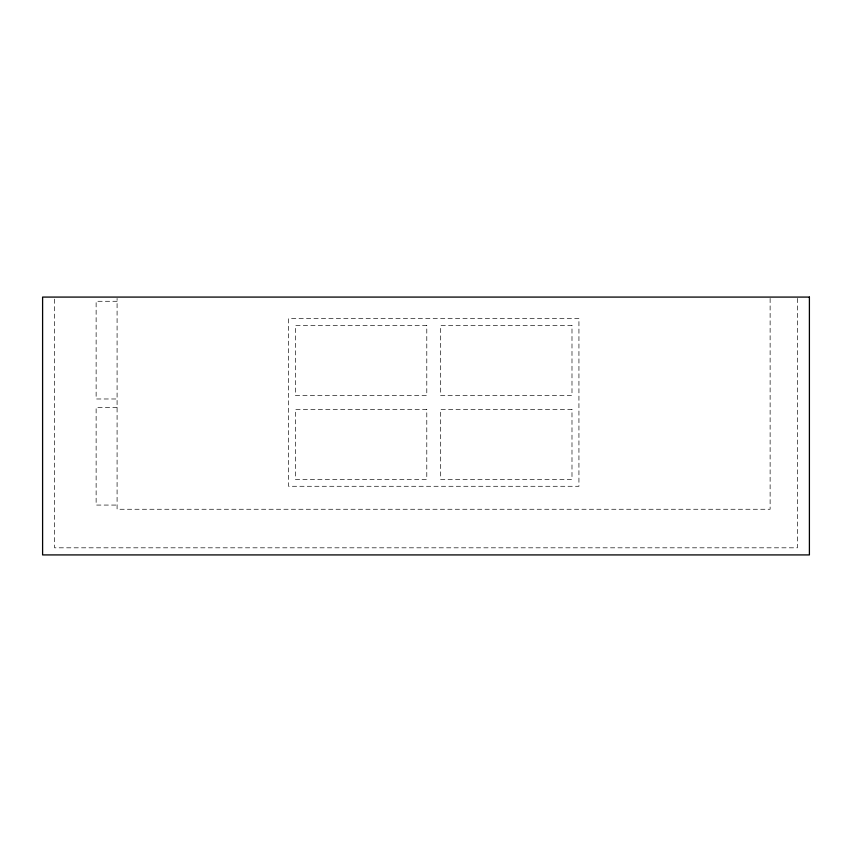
<?xml version="1.0" encoding="UTF-8"?>
<svg xmlns="http://www.w3.org/2000/svg" width="852" height="852" viewBox="0 0 852 852"><rect width="100%" height="100%" fill="white"/><g stroke="black" fill="none" stroke-linecap="round" stroke-linejoin="round"><path stroke-width="0.64" stroke-dasharray="4.26 3.19" d="M117.086 301.278L96.127 301.278L96.127 398.981L117.086 398.981M117.086 407.373L96.127 407.373L96.127 505.066L117.086 505.066M797.429 298.402L797.429 547.815L54.571 547.815L54.571 297.082M770.123 298.402L770.123 509.262L117.086 509.262L117.086 298.402M578.934 318.627L288.53 318.627L288.53 486.279L578.934 486.279L578.934 318.627M426.788 325.57L295.484 325.57L295.484 395.509L426.788 395.509L426.788 325.57M571.99 325.57L440.686 325.57L440.686 395.509L571.99 395.509L571.99 325.57M426.788 409.407L295.484 409.407L295.484 479.335L426.788 479.335L426.788 409.407M571.99 409.407L440.686 409.407L440.686 479.335L571.99 479.335L571.99 409.407"/><path stroke-width="1.28" d="M809.4 297.082L42.6 297.082L42.6 554.918L809.4 554.918L809.4 297.082"/></g></svg>
